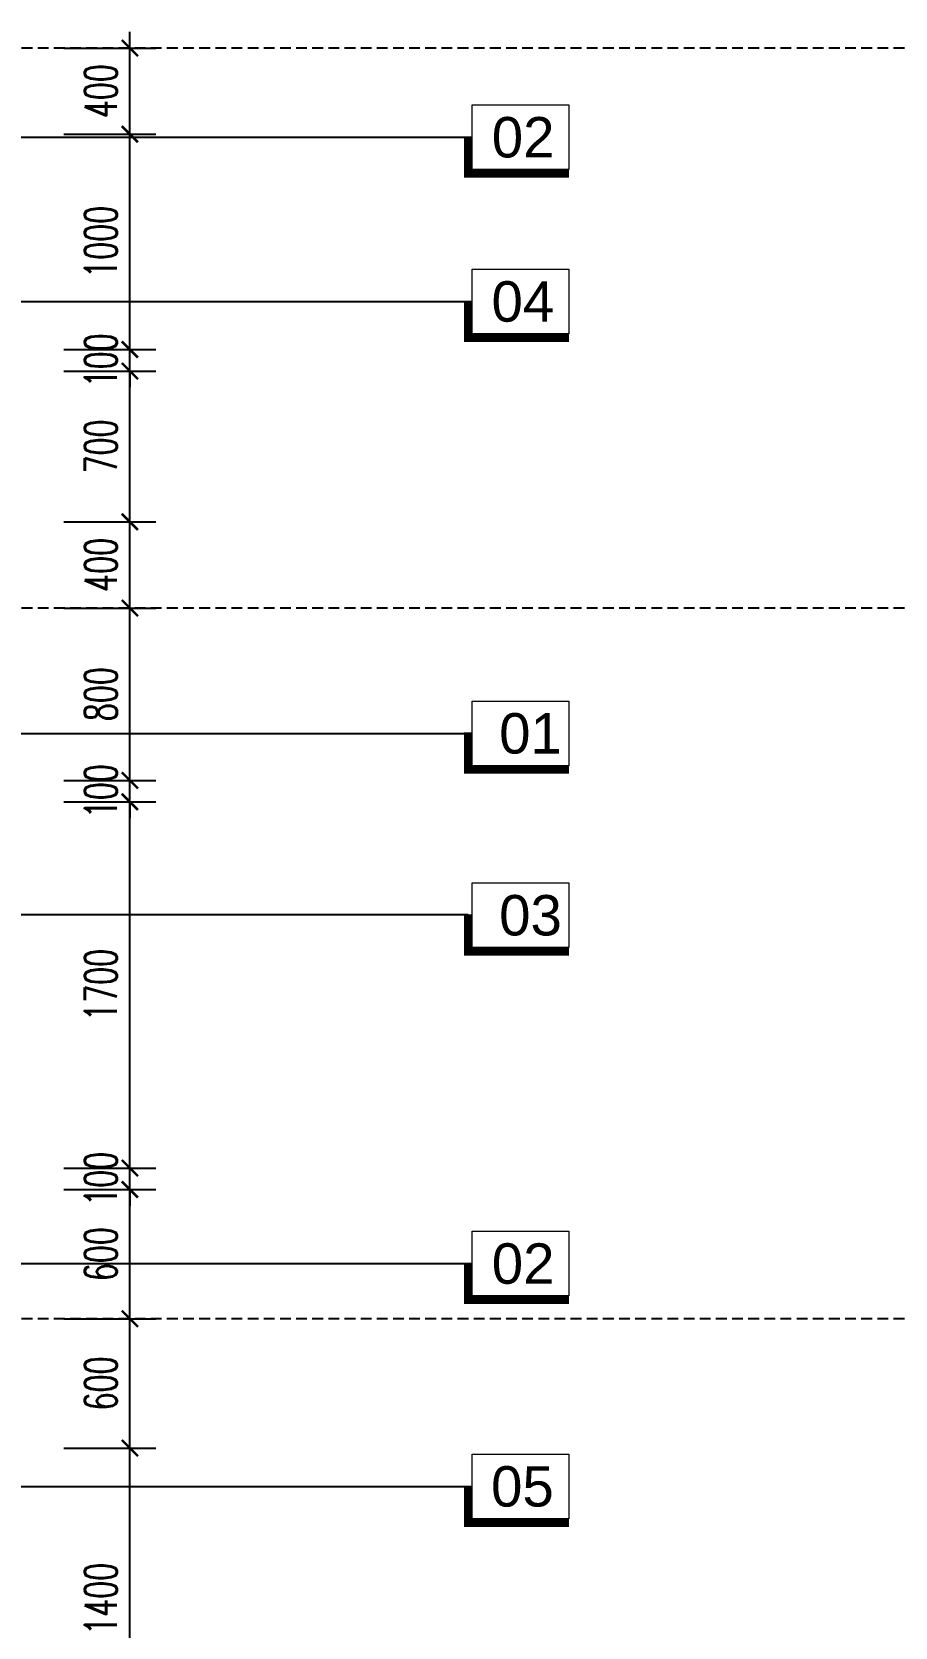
# Model space of a CAD drawing. Header units: millimetres. Extents: x -229618 to 2906, y -178063 to 96806.
# Drawn here: x -165650 to -161641, y -148936 to -141530 of the extents above; entities that cross this region are included whole.
import ezdxf
from ezdxf.enums import TextEntityAlignment as Align

# ---------------------------------------------------------------- set-up
doc = ezdxf.new("R2010")
doc.units = ezdxf.units.MM
doc.header["$LTSCALE"] = 200
doc.header["$MEASUREMENT"] = 0
doc.header["$PDMODE"] = 3
doc.header["$PDSIZE"] = 50
doc.linetypes.add('CENTER', pattern=[2, 1.25, -0.25, 0.25, -0.25])
doc.linetypes.add('DASHED2', pattern=[0.375, 0.25, -0.125])
doc.layers.get('0').update_dxf_attribs({"color": 95, "linetype": 'CONTINUOUS'})
doc.layers.get('DEFPOINTS').update_dxf_attribs({"linetype": 'CONTINUOUS'})
for name, color, linetype in [('CUA', 145, 'CONTINUOUS'), ('DIM', 251, 'CONTINUOUS'), ('TEXT', 33, 'CONTINUOUS'), ('TRUC', 251, 'CENTER')]:
    doc.layers.add(name, color=color, linetype=linetype)
doc.layers.add('thay', color=7, linetype='CONTINUOUS', lineweight=18)
doc.styles.add('Aria H iso', font='Vharial_0.ttf')
doc.styles.add('Scale', font='vnsimli.shx', dxfattribs={"width": 0.65, "bigfont": 'bigfont.shx'})
doc.dimstyles.new('Scale', dxfattribs={"dimscale": 75, "dimtxt": 2, "dimasz": 1, "dimexe": 1.6, "dimexo": 0, "dimgap": 0.8, "dimtad": 1, "dimdec": 0, "dimzin": 0, "dimdsep": 46, "dimtxsty": 'Scale', "dimblk": 'ARCHTICK', "dimcen": 0.1, "dimdle": 1, "dimclrd": 256, "dimclre": 256, "dimclrt": 3, "dimadec": 0, "dimazin": 0, "dimtfac": 1, "dimtdec": 0, "dimtix": 1, "dimtmove": 2, "dimatfit": 3, "dimldrblk": 'ARCHTICK', "dimfxl": 0, "dimtolj": 1, "dimtzin": 0, "dimarcsym": 0})

# ---------------------------------------------------------------- blocks, each defined once
blk = doc.blocks.new('_ArchTick')
at = {"color": 0, "linetype": 'ByBlock', "const_width": 0.15}
blk.add_lwpolyline([(-0.5, -0.5), (0.5, 0.5)], dxfattribs=at)
blk = doc.blocks.new('*D2374')
at = {"layer": 'DEFPOINTS', "color": 0, "linetype": 'Continuous'}
for p in [(-165501.5, -148104.9), (-165195.3, -148104.9), (-165501.5, -149504.9)]:
    blk.add_point(p, dxfattribs=at)
at = {"layer": 'DIM', "linetype": 'Continuous', "lineweight": -2}
for p, q in [((-165195.3, -149579.9), (-165195.3, -148029.9)), ((-165501.5, -148104.9), (-165075.3, -148104.9)), ((-165501.5, -149504.9), (-165075.3, -149504.9))]:
    blk.add_line(p, q, dxfattribs=at)
at = {"layer": 'DIM', "linetype": 'Continuous', "lineweight": -2, "xscale": 75, "yscale": 75, "zscale": 75}
for p, rotation in [((-165195.3, -148104.9), 90), ((-165195.3, -149504.9), 270)]:
    blk.add_blockref('_ArchTick', p, dxfattribs=dict(at, rotation=rotation))
at = {"layer": 'DIM', "color": 3, "linetype": 'Continuous', "insert": (-165330.3, -148804.9), "char_height": 150, "attachment_point": 5, "rotation": 90, "style": 'Scale'}
blk.add_mtext('\\A1;1400', dxfattribs=at)
blk = doc.blocks.new('*D2375')
at = {"layer": 'DEFPOINTS', "color": 0, "linetype": 'Continuous'}
for p in [(-165501.5, -147504.9), (-165195.3, -147504.9), (-165501.5, -148104.9)]:
    blk.add_point(p, dxfattribs=at)
at = {"layer": 'DIM', "linetype": 'Continuous', "lineweight": -2}
for p, q in [((-165195.3, -148179.9), (-165195.3, -147429.9)), ((-165501.5, -147504.9), (-165075.3, -147504.9)), ((-165501.5, -148104.9), (-165075.3, -148104.9))]:
    blk.add_line(p, q, dxfattribs=at)
at = {"layer": 'DIM', "linetype": 'Continuous', "lineweight": -2, "xscale": 75, "yscale": 75, "zscale": 75}
for p, rotation in [((-165195.3, -147504.9), 90), ((-165195.3, -148104.9), 270)]:
    blk.add_blockref('_ArchTick', p, dxfattribs=dict(at, rotation=rotation))
at = {"layer": 'DIM', "color": 3, "linetype": 'Continuous', "insert": (-165330.3, -147804.9), "char_height": 150, "attachment_point": 5, "rotation": 90, "style": 'Scale'}
blk.add_mtext('\\A1;600', dxfattribs=at)
blk = doc.blocks.new('*D2376')
at = {"layer": 'DEFPOINTS', "color": 0, "linetype": 'Continuous'}
for p in [(-165501.5, -146904.9), (-165195.3, -146904.9), (-165501.5, -147504.9)]:
    blk.add_point(p, dxfattribs=at)
at = {"layer": 'DIM', "linetype": 'Continuous', "lineweight": -2}
for p, q in [((-165195.3, -147579.9), (-165195.3, -146829.9)), ((-165501.5, -146904.9), (-165075.3, -146904.9)), ((-165501.5, -147504.9), (-165075.3, -147504.9))]:
    blk.add_line(p, q, dxfattribs=at)
at = {"layer": 'DIM', "linetype": 'Continuous', "lineweight": -2, "xscale": 75, "yscale": 75, "zscale": 75}
for p, rotation in [((-165195.3, -146904.9), 90), ((-165195.3, -147504.9), 270)]:
    blk.add_blockref('_ArchTick', p, dxfattribs=dict(at, rotation=rotation))
at = {"layer": 'DIM', "color": 3, "linetype": 'Continuous', "insert": (-165330.3, -147204.9), "char_height": 150, "attachment_point": 5, "rotation": 90, "style": 'Scale'}
blk.add_mtext('\\A1;600', dxfattribs=at)
blk = doc.blocks.new('*D2377')
at = {"layer": 'DEFPOINTS', "color": 0, "linetype": 'Continuous'}
for p in [(-165501.5, -146804.9), (-165195.3, -146804.9), (-165501.5, -146904.9)]:
    blk.add_point(p, dxfattribs=at)
at = {"layer": 'DIM', "linetype": 'Continuous', "lineweight": -2}
for p, q in [((-165195.3, -146804.9), (-165195.3, -146729.9)), ((-165501.5, -146804.9), (-165075.3, -146804.9)), ((-165195.3, -146904.9), (-165195.3, -146804.9)), ((-165501.5, -146904.9), (-165075.3, -146904.9)), ((-165195.3, -146904.9), (-165195.3, -146979.9))]:
    blk.add_line(p, q, dxfattribs=at)
at = {"layer": 'DIM', "linetype": 'Continuous', "lineweight": -2, "xscale": 75, "yscale": 75, "zscale": 75}
for p, rotation in [((-165195.3, -146804.9), 270), ((-165195.3, -146904.9), 90)]:
    blk.add_blockref('_ArchTick', p, dxfattribs=dict(at, rotation=rotation))
at = {"layer": 'DIM', "color": 3, "linetype": 'Continuous', "insert": (-165330.3, -146854.9), "char_height": 150, "attachment_point": 5, "rotation": 90, "style": 'Scale'}
blk.add_mtext('\\A1;100', dxfattribs=at)
blk = doc.blocks.new('*D2378')
at = {"layer": 'DEFPOINTS', "color": 0, "linetype": 'Continuous'}
for p in [(-165501.5, -145104.9), (-165195.3, -145104.9), (-165501.5, -146804.9)]:
    blk.add_point(p, dxfattribs=at)
at = {"layer": 'DIM', "linetype": 'Continuous', "lineweight": -2}
for p, q in [((-165195.3, -146879.9), (-165195.3, -145029.9)), ((-165501.5, -145104.9), (-165075.3, -145104.9)), ((-165501.5, -146804.9), (-165075.3, -146804.9))]:
    blk.add_line(p, q, dxfattribs=at)
at = {"layer": 'DIM', "linetype": 'Continuous', "lineweight": -2, "xscale": 75, "yscale": 75, "zscale": 75}
for p, rotation in [((-165195.3, -145104.9), 90), ((-165195.3, -146804.9), 270)]:
    blk.add_blockref('_ArchTick', p, dxfattribs=dict(at, rotation=rotation))
at = {"layer": 'DIM', "color": 3, "linetype": 'Continuous', "insert": (-165330.3, -145954.9), "char_height": 150, "attachment_point": 5, "rotation": 90, "style": 'Scale'}
blk.add_mtext('\\A1;1700', dxfattribs=at)
blk = doc.blocks.new('*D2379')
at = {"layer": 'DEFPOINTS', "color": 0, "linetype": 'Continuous'}
for p in [(-165501.5, -145004.9), (-165195.3, -145004.9), (-165501.5, -145104.9)]:
    blk.add_point(p, dxfattribs=at)
at = {"layer": 'DIM', "linetype": 'Continuous', "lineweight": -2}
for p, q in [((-165195.3, -145004.9), (-165195.3, -144929.9)), ((-165501.5, -145004.9), (-165075.3, -145004.9)), ((-165195.3, -145104.9), (-165195.3, -145004.9)), ((-165501.5, -145104.9), (-165075.3, -145104.9)), ((-165195.3, -145104.9), (-165195.3, -145179.9))]:
    blk.add_line(p, q, dxfattribs=at)
at = {"layer": 'DIM', "linetype": 'Continuous', "lineweight": -2, "xscale": 75, "yscale": 75, "zscale": 75}
for p, rotation in [((-165195.3, -145004.9), 270), ((-165195.3, -145104.9), 90)]:
    blk.add_blockref('_ArchTick', p, dxfattribs=dict(at, rotation=rotation))
at = {"layer": 'DIM', "color": 3, "linetype": 'Continuous', "insert": (-165330.3, -145054.9), "char_height": 150, "attachment_point": 5, "rotation": 90, "style": 'Scale'}
blk.add_mtext('\\A1;100', dxfattribs=at)
blk = doc.blocks.new('*D2380')
at = {"layer": 'DEFPOINTS', "color": 0, "linetype": 'Continuous'}
for p in [(-165501.5, -144204.9), (-165195.3, -144204.9), (-165501.5, -145004.9)]:
    blk.add_point(p, dxfattribs=at)
at = {"layer": 'DIM', "linetype": 'Continuous', "lineweight": -2}
for p, q in [((-165195.3, -145079.9), (-165195.3, -144129.9)), ((-165501.5, -144204.9), (-165075.3, -144204.9)), ((-165501.5, -145004.9), (-165075.3, -145004.9))]:
    blk.add_line(p, q, dxfattribs=at)
at = {"layer": 'DIM', "linetype": 'Continuous', "lineweight": -2, "xscale": 75, "yscale": 75, "zscale": 75}
for p, rotation in [((-165195.3, -144204.9), 90), ((-165195.3, -145004.9), 270)]:
    blk.add_blockref('_ArchTick', p, dxfattribs=dict(at, rotation=rotation))
at = {"layer": 'DIM', "color": 3, "linetype": 'Continuous', "insert": (-165330.3, -144604.9), "char_height": 150, "attachment_point": 5, "rotation": 90, "style": 'Scale'}
blk.add_mtext('\\A1;800', dxfattribs=at)
blk = doc.blocks.new('*D2381')
at = {"layer": 'DEFPOINTS', "color": 0, "linetype": 'Continuous'}
for p in [(-165501.5, -143804.9), (-165195.3, -143804.9), (-165501.5, -144204.9)]:
    blk.add_point(p, dxfattribs=at)
at = {"layer": 'DIM', "linetype": 'Continuous', "lineweight": -2}
for p, q in [((-165195.3, -144279.9), (-165195.3, -143729.9)), ((-165501.5, -143804.9), (-165075.3, -143804.9)), ((-165501.5, -144204.9), (-165075.3, -144204.9))]:
    blk.add_line(p, q, dxfattribs=at)
at = {"layer": 'DIM', "linetype": 'Continuous', "lineweight": -2, "xscale": 75, "yscale": 75, "zscale": 75}
for p, rotation in [((-165195.3, -143804.9), 90), ((-165195.3, -144204.9), 270)]:
    blk.add_blockref('_ArchTick', p, dxfattribs=dict(at, rotation=rotation))
at = {"layer": 'DIM', "color": 3, "linetype": 'Continuous', "insert": (-165330.3, -144004.9), "char_height": 150, "attachment_point": 5, "rotation": 90, "style": 'Scale'}
blk.add_mtext('\\A1;400', dxfattribs=at)
blk = doc.blocks.new('*D2382')
at = {"layer": 'DEFPOINTS', "color": 0, "linetype": 'Continuous'}
for p in [(-165501.5, -143104.9), (-165195.3, -143104.9), (-165501.5, -143804.9)]:
    blk.add_point(p, dxfattribs=at)
at = {"layer": 'DIM', "linetype": 'Continuous', "lineweight": -2}
for p, q in [((-165195.3, -143879.9), (-165195.3, -143029.9)), ((-165501.5, -143104.9), (-165075.3, -143104.9)), ((-165501.5, -143804.9), (-165075.3, -143804.9))]:
    blk.add_line(p, q, dxfattribs=at)
at = {"layer": 'DIM', "linetype": 'Continuous', "lineweight": -2, "xscale": 75, "yscale": 75, "zscale": 75}
for p, rotation in [((-165195.3, -143104.9), 90), ((-165195.3, -143804.9), 270)]:
    blk.add_blockref('_ArchTick', p, dxfattribs=dict(at, rotation=rotation))
at = {"layer": 'DIM', "color": 3, "linetype": 'Continuous', "insert": (-165330.3, -143454.9), "char_height": 150, "attachment_point": 5, "rotation": 90, "style": 'Scale'}
blk.add_mtext('\\A1;700', dxfattribs=at)
blk = doc.blocks.new('*D2383')
at = {"layer": 'DEFPOINTS', "color": 0, "linetype": 'Continuous'}
for p in [(-165501.5, -143004.9), (-165195.3, -143004.9), (-165501.5, -143104.9)]:
    blk.add_point(p, dxfattribs=at)
at = {"layer": 'DIM', "linetype": 'Continuous', "lineweight": -2}
for p, q in [((-165195.3, -143004.9), (-165195.3, -142929.9)), ((-165501.5, -143004.9), (-165075.3, -143004.9)), ((-165195.3, -143104.9), (-165195.3, -143004.9)), ((-165501.5, -143104.9), (-165075.3, -143104.9)), ((-165195.3, -143104.9), (-165195.3, -143179.9))]:
    blk.add_line(p, q, dxfattribs=at)
at = {"layer": 'DIM', "linetype": 'Continuous', "lineweight": -2, "xscale": 75, "yscale": 75, "zscale": 75}
for p, rotation in [((-165195.3, -143004.9), 270), ((-165195.3, -143104.9), 90)]:
    blk.add_blockref('_ArchTick', p, dxfattribs=dict(at, rotation=rotation))
at = {"layer": 'DIM', "color": 3, "linetype": 'Continuous', "insert": (-165330.3, -143054.9), "char_height": 150, "attachment_point": 5, "rotation": 90, "style": 'Scale'}
blk.add_mtext('\\A1;100', dxfattribs=at)
blk = doc.blocks.new('*D2384')
at = {"layer": 'DEFPOINTS', "color": 0, "linetype": 'Continuous'}
for p in [(-165501.5, -142004.9), (-165195.3, -142004.9), (-165501.5, -143004.9)]:
    blk.add_point(p, dxfattribs=at)
at = {"layer": 'DIM', "linetype": 'Continuous', "lineweight": -2}
for p, q in [((-165195.3, -143079.9), (-165195.3, -141929.9)), ((-165501.5, -142004.9), (-165075.3, -142004.9)), ((-165501.5, -143004.9), (-165075.3, -143004.9))]:
    blk.add_line(p, q, dxfattribs=at)
at = {"layer": 'DIM', "linetype": 'Continuous', "lineweight": -2, "xscale": 75, "yscale": 75, "zscale": 75}
for p, rotation in [((-165195.3, -142004.9), 90), ((-165195.3, -143004.9), 270)]:
    blk.add_blockref('_ArchTick', p, dxfattribs=dict(at, rotation=rotation))
at = {"layer": 'DIM', "color": 3, "linetype": 'Continuous', "insert": (-165330.3, -142504.9), "char_height": 150, "attachment_point": 5, "rotation": 90, "style": 'Scale'}
blk.add_mtext('\\A1;1000', dxfattribs=at)
blk = doc.blocks.new('vld')
at = {"layer": 'thay'}
blk.add_lwpolyline([(-15232, -5082), (0, -5082), (0, 5082), (-15232, 5082)], close=True, dxfattribs=at)
at = {"layer": 'thay', "color": 1, "ltscale": 600, "const_width": 1270}
blk.add_lwpolyline([(635, 140), (635, -5717), (-15232, -5717)], dxfattribs=at)
at = {"layer": 'TEXT', "style": 'Aria H iso'}
blk.add_attdef('1', text='', height=6350, dxfattribs=at).set_placement((-7944, -3167), align=Align.CENTER)
blk = doc.blocks.new('*D2427')
at = {"layer": 'DEFPOINTS', "color": 0, "linetype": 'Continuous'}
for p in [(-165501.5, -141604.9), (-165195.3, -141604.9), (-165501.5, -142004.9)]:
    blk.add_point(p, dxfattribs=at)
at = {"layer": 'DIM', "linetype": 'Continuous', "lineweight": -2}
for p, q in [((-165195.3, -142079.9), (-165195.3, -141529.9)), ((-165501.5, -141604.9), (-165075.3, -141604.9)), ((-165501.5, -142004.9), (-165075.3, -142004.9))]:
    blk.add_line(p, q, dxfattribs=at)
at = {"layer": 'DIM', "linetype": 'Continuous', "lineweight": -2, "xscale": 75, "yscale": 75, "zscale": 75}
for p, rotation in [((-165195.3, -141604.9), 90), ((-165195.3, -142004.9), 270)]:
    blk.add_blockref('_ArchTick', p, dxfattribs=dict(at, rotation=rotation))
at = {"layer": 'DIM', "color": 3, "linetype": 'Continuous', "insert": (-165330.3, -141804.9), "char_height": 150, "attachment_point": 5, "rotation": 90, "style": 'Scale'}
blk.add_mtext('\\A1;400', dxfattribs=at)

msp = doc.modelspace()

# ---------------------------------------------------------------- linework, layer by layer
at = {"layer": 'TRUC', "linetype": 'DASHED2'}
for p, q in [((-158448, -141604.9), (-185224.6, -141604.9)), ((-158448, -144204.9), (-185224.6, -144204.9)), ((-158448, -147504.9), (-185224.6, -147504.9))]:
    msp.add_line(p, q, dxfattribs=at)

# ---------------------------------------------------------------- block references
at = {"layer": 'CUA'}
ref = msp.add_blockref('vld', (-163606, -142019.2), dxfattribs=dict(at, xscale=-0.02952755894511938, yscale=0.02952755894511938, zscale=0.0295275590551172))
ref.add_attrib('1', '02', dxfattribs={"layer": 'TEXT', "height": 187.5, "style": 'Aria H iso'}).set_placement((-163368.7, -142112.7), align=Align.CENTER)
ref = msp.add_blockref('vld', (-163606, -142781.6), dxfattribs=dict(at, xscale=-0.02952755894511938, yscale=0.02952755894511938, zscale=0.0295275590551172))
ref.add_attrib('1', '04', dxfattribs={"layer": 'TEXT', "height": 187.5, "style": 'Aria H iso'}).set_placement((-163369.9, -142875.1), align=Align.CENTER)
ref = msp.add_blockref('vld', (-163606, -144786.9), dxfattribs=dict(at, xscale=-0.02952755894511938, yscale=0.02952755894511938, zscale=0.0295275590551172))
ref.add_attrib('1', '01', dxfattribs={"layer": 'TEXT', "height": 187.5, "style": 'Aria H iso'}).set_placement((-163334.4, -144880.5), align=Align.CENTER)
ref = msp.add_blockref('vld', (-163606, -145631.5), dxfattribs=dict(at, xscale=-0.02952755894511938, yscale=0.02952755894511938, zscale=0.0295275590551172))
ref.add_attrib('1', '03', dxfattribs={"layer": 'TEXT', "height": 187.5, "style": 'Aria H iso'}).set_placement((-163334.4, -145725), align=Align.CENTER)
ref = msp.add_blockref('vld', (-163606, -147248.7), dxfattribs=dict(at, xscale=-0.02952755894511938, yscale=0.02952755894511938, zscale=0.0295275590551172))
ref.add_attrib('1', '02', dxfattribs={"layer": 'TEXT', "height": 187.5, "style": 'Aria H iso'}).set_placement((-163368.7, -147342.2), align=Align.CENTER)
ref = msp.add_blockref('vld', (-163606, -148283.4), dxfattribs=dict(at, xscale=-0.02952755894511938, yscale=0.02952755894511938, zscale=0.0295275590551172))
ref.add_attrib('1', '05', dxfattribs={"layer": 'TEXT', "height": 187.5, "style": 'Aria H iso'}).set_placement((-163372, -148376.9), align=Align.CENTER)

# ---------------------------------------------------------------- dimensions: what is measured, and where the dimension line sits
at = {"layer": 'DIM', "linetype": 'Continuous'}
for base, p1, p2, picture, middle in [((-165195.3, -141604.9), (-165501.5, -142004.9), (-165501.5, -141604.9), '*D2427', (-165330.3, -141804.9)), ((-165195.3, -142004.9), (-165501.5, -143004.9), (-165501.5, -142004.9), '*D2384', (-165330.3, -142504.9)), ((-165195.3, -143004.9), (-165501.5, -143104.9), (-165501.5, -143004.9), '*D2383', (-165330.3, -143054.9)), ((-165195.3, -143104.9), (-165501.5, -143804.9), (-165501.5, -143104.9), '*D2382', (-165330.3, -143454.9)), ((-165195.3, -143804.9), (-165501.5, -144204.9), (-165501.5, -143804.9), '*D2381', (-165330.3, -144004.9)), ((-165195.3, -144204.9), (-165501.5, -145004.9), (-165501.5, -144204.9), '*D2380', (-165330.3, -144604.9)), ((-165195.3, -145004.9), (-165501.5, -145104.9), (-165501.5, -145004.9), '*D2379', (-165330.3, -145054.9)), ((-165195.3, -145104.9), (-165501.5, -146804.9), (-165501.5, -145104.9), '*D2378', (-165330.3, -145954.9)), ((-165195.3, -146804.9), (-165501.5, -146904.9), (-165501.5, -146804.9), '*D2377', (-165330.3, -146854.9)), ((-165195.3, -146904.9), (-165501.5, -147504.9), (-165501.5, -146904.9), '*D2376', (-165330.3, -147204.9)), ((-165195.3, -147504.9), (-165501.5, -148104.9), (-165501.5, -147504.9), '*D2375', (-165330.3, -147804.9)), ((-165195.3, -148104.9), (-165501.5, -149504.9), (-165501.5, -148104.9), '*D2374', (-165330.3, -148804.9))]:
    dim = msp.add_linear_dim(base=base, p1=p1, p2=p2, angle=90, dimstyle='Scale', override={"dimfxl": 70}, dxfattribs=at)
    dim.commit()
    dim.dimension.update_dxf_attribs({"geometry": picture, "text_midpoint": middle})

# ---------------------------------------------------------------- leaders
at = {"layer": 'DIM', "linetype": 'Continuous', "ltscale": 8}
for points in [[(-166937.2, -142019.2), (-163608.9, -142019.2)], [(-168865.7, -142781.6), (-163608.9, -142781.6)], [(-166937.2, -144786.9), (-163608.9, -144786.9)], [(-168328.2, -145627.4), (-163624.7, -145627.4)], [(-166141.1, -147248.7), (-163608.9, -147248.7)], [(-168857.7, -148283.4), (-163608.9, -148283.4)]]:
    msp.add_leader(points, dimstyle='Scale', override={"dimasz": 5, "dimldrblk": 'DotSmall'}, dxfattribs=at)

doc.saveas('drawing.dxf')
